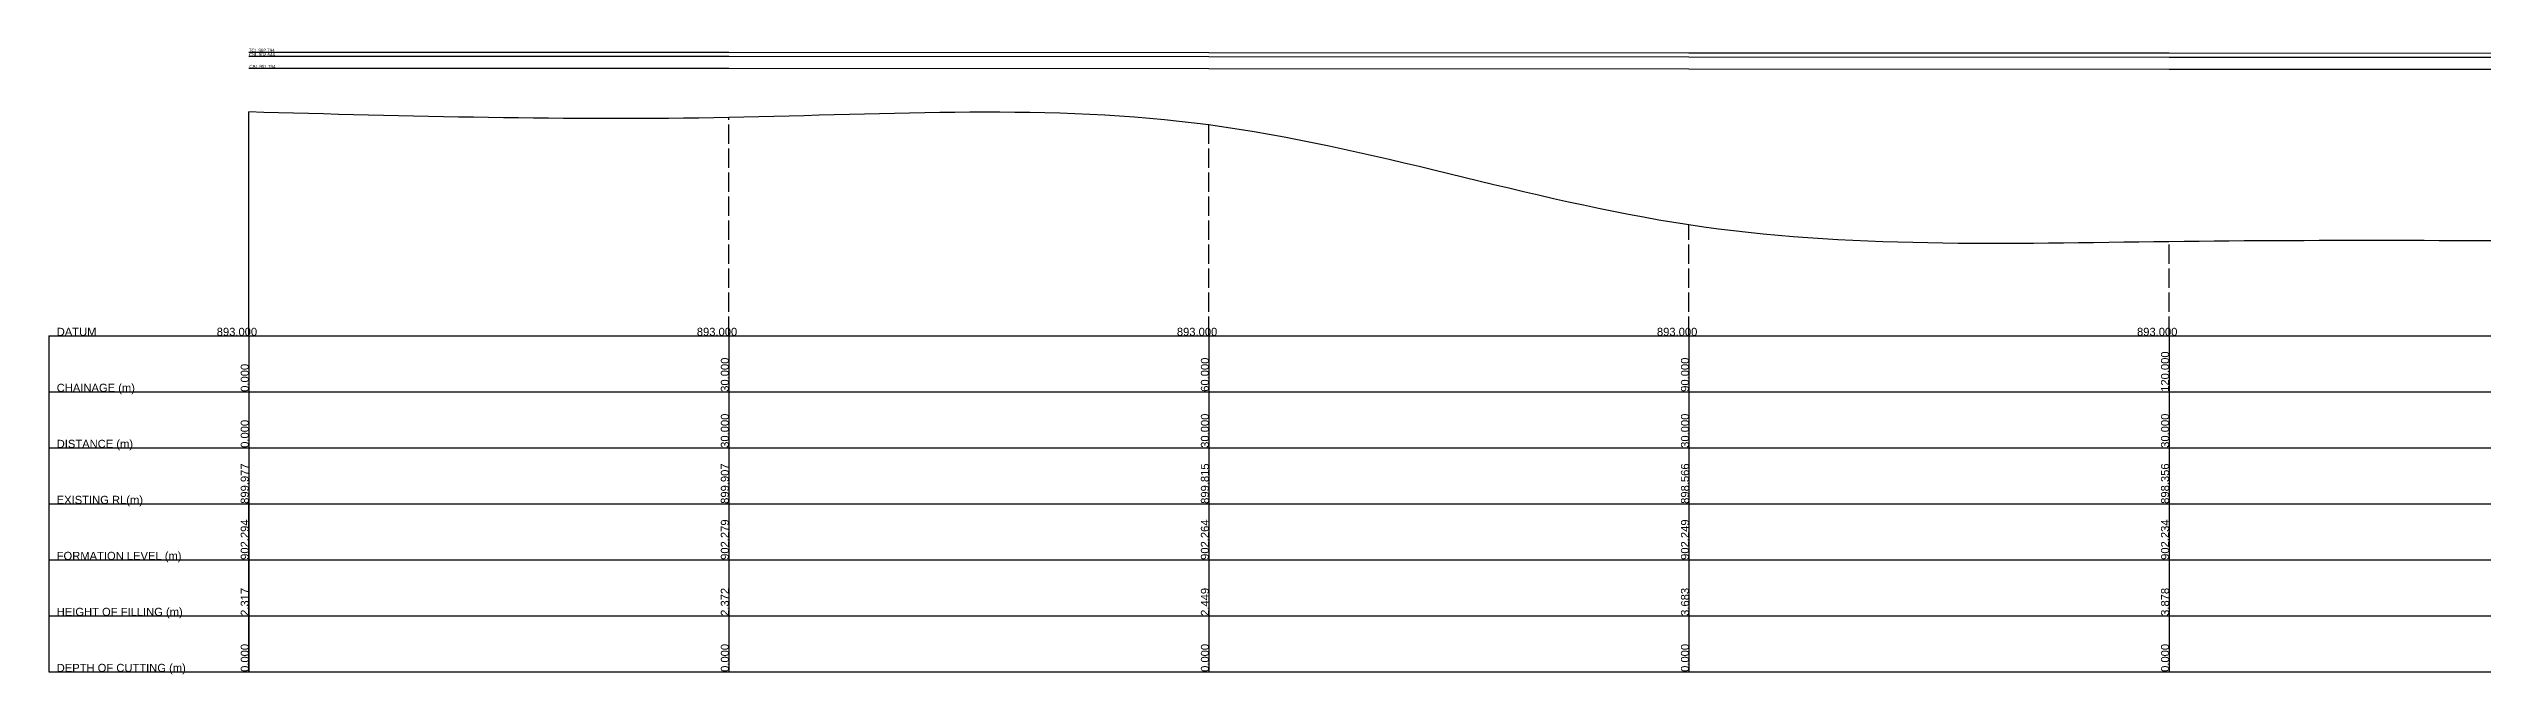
# Model space of a CAD drawing. Header units: millimetres. Extents: x 69 to 770, y 49 to 903.
# Drawn here: x 148.3 to 300.4, y 280.5 to 319.6 of the extents above; entities that cross this region are included whole.
import ezdxf

# ---------------------------------------------------------------- set-up
doc = ezdxf.new("R2010")
doc.units = ezdxf.units.MM
doc.linetypes.add('ACAD_ISO02W100', pattern=[15, 12, -3])
doc.linetypes.add('ACAD_ISO03W100', pattern=[30, 12, -18])
for name, color, linetype in [('Datum Level', 5, 'Continuous'), ('Existing RL', 84, 'Continuous'), ('Formation level', 1, 'Continuous'), ('General', 7, 'Continuous')]:
    doc.layers.add(name, color=color, linetype=linetype)
doc.styles.add('Annotative', font='arial.ttf')

# ---------------------------------------------------------------- blocks, each defined once
blk = doc.blocks.new('TY')
at = {"layer": 'Existing RL'}
blk.add_spline([(509.658, 1034.145), (539.658, 1034.075), (569.658, 1033.983), (599.658, 1032.734), (629.658, 1032.524), (659.658, 1032.524), (689.658, 1032.499), (719.658, 1032.475), (749.658, 1032.407), (779.658, 1032.394), (809.658, 1032.406), (839.658, 1032.374)], degree=3, dxfattribs=at)
blk = doc.blocks.new('LS')
at = {"layer": 'Datum Level'}
blk.add_lwpolyline([(497.16, 1027.17), (539.66, 1027.17), (569.66, 1027.17), (599.66, 1027.17), (629.66, 1027.17), (659.66, 1027.17), (689.66, 1027.17), (719.66, 1027.17), (749.66, 1027.17), (779.66, 1027.17), (809.66, 1027.17), (839.66, 1027.17)], dxfattribs=at)
at = {"layer": 'Formation level', "color": 8}
blk.add_lwpolyline([(509.66, 1044.9), (539.66, 1044.89), (569.66, 1044.87), (599.66, 1044.86), (629.66, 1044.84), (659.66, 1044.83), (689.66, 1044.81), (719.66, 1044.8), (749.66, 1044.78), (779.66, 1044.77), (809.66, 1044.75), (839.66, 1044.74)], dxfattribs=at)
at = {"layer": 'Formation level', "color": 4}
blk.add_lwpolyline([(509.66, 1044.65), (539.66, 1044.64), (569.66, 1044.62), (599.66, 1044.61), (629.66, 1044.59), (659.66, 1044.58), (689.66, 1044.56), (719.66, 1044.55), (749.66, 1044.53), (779.66, 1044.52), (809.66, 1044.5), (839.66, 1044.49)], dxfattribs=at)
at = {"layer": 'Formation level'}
blk.add_lwpolyline([(509.66, 1043.9), (539.66, 1043.89), (569.66, 1043.87), (599.66, 1043.86), (629.66, 1043.84), (659.66, 1043.83), (689.66, 1043.81), (719.66, 1043.8), (749.66, 1043.78), (779.66, 1043.77), (809.66, 1043.75), (839.66, 1043.74)], dxfattribs=at)
at = {"layer": 'General', "linetype": 'ACAD_ISO03W100', "ltscale": 0.9}
blk.add_line((509.66, 1006.17), (509.66, 1041.17), dxfattribs=at)
at = {"layer": 'General', "linetype": 'ACAD_ISO02W100', "ltscale": 0.1}
for p, q in [((539.66, 1027.17), (539.66, 1040.82)), ((569.66, 1027.17), (569.66, 1040.36)), ((599.66, 1027.17), (599.66, 1034.12)), ((629.66, 1027.17), (629.66, 1033.07))]:
    blk.add_line(p, q, dxfattribs=at)
at = {"layer": 'General'}
for p, q in [((509.66, 1027.17), (509.66, 1034.14)), ((509.66, 1027.17), (509.66, 1034.14)), ((497.16, 1027.17), (497.16, 1006.17)), ((509.66, 1027.17), (509.66, 1006.17)), ((539.66, 1027.17), (539.66, 1006.17)), ((569.66, 1027.17), (569.66, 1006.17)), ((599.66, 1027.17), (599.66, 1006.17)), ((629.66, 1027.17), (629.66, 1006.17)), ((497.16, 1023.67), (839.66, 1023.67)), ((497.16, 1020.17), (839.66, 1020.17)), ((497.16, 1016.67), (839.66, 1016.67)), ((497.16, 1016.67), (839.66, 1016.67)), ((497.16, 1013.17), (839.66, 1013.17)), ((497.16, 1009.67), (839.66, 1009.67)), ((497.16, 1006.17), (497.16, 1006.17)), ((497.16, 1006.17), (839.66, 1006.17))]:
    blk.add_line(p, q, dxfattribs=at)
at = {"layer": 'General', "linetype": 'ACAD_ISO03W100', "yscale": 5}
blk.add_blockref('TY', (0, -4129.55), dxfattribs=at)
at = {"layer": 'General', "style": 'Annotative'}
for s, p in [('DATUM', (497.66, 1027.17)), ('893.000', (507.66, 1027.17)), ('893.000', (537.66, 1027.17)), ('893.000', (567.66, 1027.17)), ('893.000', (597.66, 1027.17)), ('893.000', (627.66, 1027.17)), ('CHAINAGE (m)', (497.66, 1023.67)), ('DISTANCE (m)', (497.66, 1020.17)), ('EXISTING RL(m)', (497.66, 1016.67)), ('FORMATION LEVEL (m)', (497.66, 1013.17)), ('HEIGHT OF FILLING (m)', (497.66, 1009.67)), ('DEPTH OF CUTTING (m)', (497.66, 1006.17))]:
    blk.add_text(s, height=0.5, dxfattribs=at).set_placement(p)
for s, p in [('0.000', (509.66, 1023.67)), ('30.000', (539.66, 1023.67)), ('60.000', (569.66, 1023.67)), ('90.000', (599.66, 1023.67)), ('120.000', (629.66, 1023.67)), ('30.000', (539.66, 1020.17)), ('30.000', (569.66, 1020.17)), ('30.000', (599.66, 1020.17)), ('30.000', (629.66, 1020.17)), ('0.000', (509.66, 1020.17)), ('899.977', (509.66, 1016.67)), ('899.907', (539.66, 1016.67)), ('899.815', (569.66, 1016.67)), ('898.566', (599.66, 1016.67)), ('898.356', (629.66, 1016.67)), ('902.294', (509.66, 1013.17)), ('902.279', (539.66, 1013.17)), ('902.264', (569.66, 1013.17)), ('902.249', (599.66, 1013.17)), ('902.234', (629.66, 1013.17)), ('2.317', (509.66, 1009.67)), ('2.372', (539.66, 1009.67)), ('2.449', (569.66, 1009.67)), ('3.683', (599.66, 1009.67)), ('3.878', (629.66, 1009.67)), ('0.000', (509.66, 1006.17)), ('0.000', (539.66, 1006.17)), ('0.000', (569.66, 1006.17)), ('0.000', (599.66, 1006.17)), ('0.000', (629.66, 1006.17))]:
    blk.add_text(s, height=0.5, rotation=90, dxfattribs=at).set_placement(p)
at = {"layer": 'General', "color": 8, "insert": (509.66, 1045.11), "char_height": 0.2, "width": 1.9509, "attachment_point": 1, "style": 'Annotative'}
blk.add_mtext('TCL 902.794', dxfattribs=at)
at = {"layer": 'General', "color": 4, "insert": (509.67, 1044.85), "char_height": 0.2, "width": 5.3445, "attachment_point": 1, "style": 'Annotative'}
blk.add_mtext('CSL 902.544', dxfattribs=at)
at = {"layer": 'General', "color": 1, "insert": (509.7, 1044.1), "char_height": 0.2, "width": 1.9711, "attachment_point": 1, "style": 'Annotative'}
blk.add_mtext('CBL 901.794 ', dxfattribs=at)

msp = doc.modelspace()

# ---------------------------------------------------------------- block references
at = {"layer": 'General', "linetype": 'ACAD_ISO03W100'}
msp.add_blockref('LS', (-348.8607, -725.47813), dxfattribs=at)

doc.saveas('drawing.dxf')
